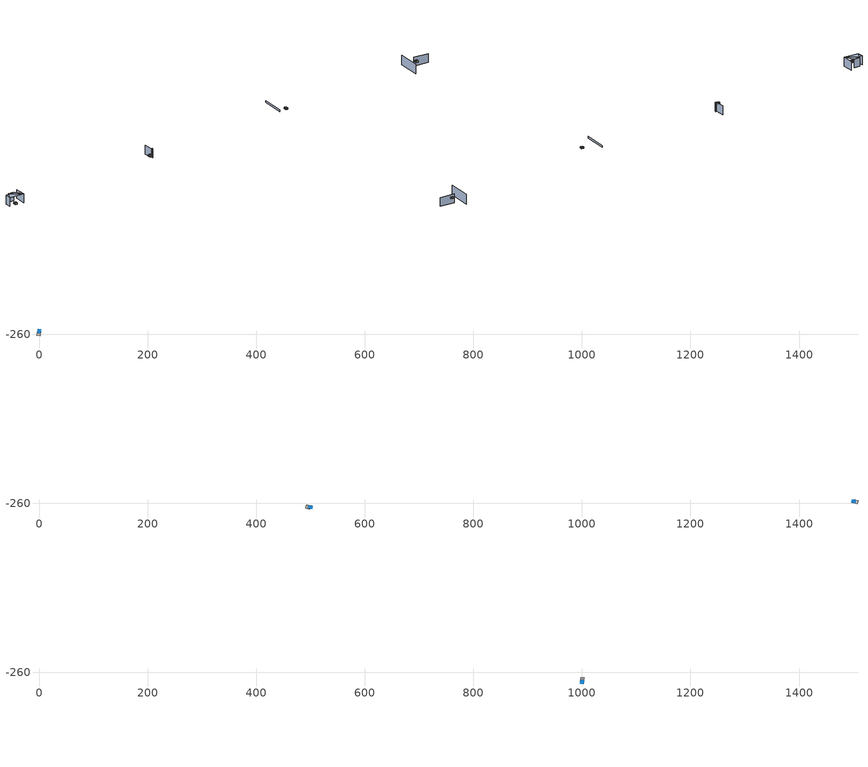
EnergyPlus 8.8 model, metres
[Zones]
0Perim
 floor adiabatic (115mmSandLimeBrick): 2.96,-254.22 2.41,-258.49 -3.54,-257.71 -2.99,-253.44 z4.55
 wall outside (U0-4): 2.96,-254.22 -2.99,-253.44 z4.55:9.09
 wall to 0Core (115mmSandLimeBrick): -3.54,-257.71 2.41,-258.49 z4.55:9.09
 wall adiabatic (115mmSandLimeBrick): -2.99,-253.44 -3.54,-257.71 / 2.41,-258.49 2.96,-254.22 z4.55:9.09
 window (Double): 2.86,-254.21 -2.89,-253.46 z5.4:6.34
 ceiling adiabatic (115mmSandLimeBrick): 2.96,-254.22 -2.99,-253.44 -3.45,-257 2.5,-257.78 z9.09
 roof outside (U0-3): 2.5,-257.78 -3.45,-257 -3.54,-257.71 2.41,-258.49 z9.09
0Core
 floor adiabatic (115mmSandLimeBrick): 2.41,-258.49 1.92,-262.26 -4.03,-261.49 -3.54,-257.71 z4.55
 wall adiabatic (115mmSandLimeBrick): -3.54,-257.71 -4.03,-261.49 1.92,-262.26 2.41,-258.49 z4.55:9.09
 ceiling adiabatic (115mmSandLimeBrick): 2.41,-258.49 -3.54,-257.71 -3.95,-260.86 2,-261.63 z9.09
 roof outside (U0-3): 2,-261.63 -3.95,-260.86 -4.03,-261.49 1.92,-262.26 z9.09
1Perim
 floor adiabatic (115mmSandLimeBrick): 499.51,-270.36 495.24,-269.81 496.02,-263.86 500.29,-264.41 z13.64
 wall outside (U0-4): 499.51,-270.36 500.29,-264.41 z13.64:18.18
 wall to 1Core (115mmSandLimeBrick): 496.02,-263.86 495.24,-269.81 z13.64:18.18
 wall adiabatic (115mmSandLimeBrick): 500.29,-264.41 496.02,-263.86 / 495.24,-269.81 499.51,-270.36 z13.64:18.18
 window (Double): 499.53,-270.26 500.28,-264.51 z14.49:17.31
 ceiling adiabatic (115mmSandLimeBrick): 499.51,-270.36 500.29,-264.41 496.73,-263.95 495.96,-269.9 z18.18
 roof outside (U0-3): 495.96,-269.9 496.73,-263.95 496.02,-263.86 495.24,-269.81 z18.18
1Core
 floor adiabatic (115mmSandLimeBrick): 495.24,-269.81 491.47,-269.32 492.25,-263.37 496.02,-263.86 z13.64
 wall adiabatic (115mmSandLimeBrick): 496.02,-263.86 492.25,-263.37 491.47,-269.32 495.24,-269.81 z13.64:18.18
 ceiling adiabatic (115mmSandLimeBrick): 495.24,-269.81 496.02,-263.86 492.88,-263.45 492.1,-269.4 z18.18
 roof outside (U0-3): 492.1,-269.4 492.88,-263.45 492.25,-263.37 491.47,-269.32 z18.18
3Perim
 floor adiabatic (115mmSandLimeBrick): 1500.73,-253.29 1504.94,-254.2 1503.68,-260.06 1499.47,-259.16 z13.64
 wall outside (U0-4): 1500.73,-253.29 1499.47,-259.16 z13.64:18.18
 wall to 3Core (115mmSandLimeBrick): 1503.68,-260.06 1504.94,-254.2 z13.64:18.18
 wall adiabatic (115mmSandLimeBrick): 1499.47,-259.16 1503.68,-260.06 / 1504.94,-254.2 1500.73,-253.29 z13.64:18.18
 window (Double): 1500.71,-253.39 1499.49,-259.06 z14.49:17.31
 ceiling adiabatic (115mmSandLimeBrick): 1500.73,-253.29 1499.47,-259.16 1502.98,-259.91 1504.24,-254.05 z18.18
 roof outside (U0-3): 1504.24,-254.05 1502.98,-259.91 1503.68,-260.06 1504.94,-254.2 z18.18
3Core
 floor adiabatic (115mmSandLimeBrick): 1504.94,-254.2 1508.66,-255 1507.4,-260.86 1503.68,-260.06 z13.64
 wall adiabatic (115mmSandLimeBrick): 1503.68,-260.06 1507.4,-260.86 1508.66,-255 1504.94,-254.2 z13.64:18.18
 ceiling adiabatic (115mmSandLimeBrick): 1504.94,-254.2 1503.68,-260.06 1506.78,-260.73 1508.04,-254.86 z18.18
 roof outside (U0-3): 1508.04,-254.86 1506.78,-260.73 1507.4,-260.86 1508.66,-255 z18.18
2Perim
 floor adiabatic (115mmSandLimeBrick): 997.03,-277.69 997.54,-273.41 1003.5,-274.12 1002.99,-278.4 z18.18
 wall outside (U0-4): 997.03,-277.69 1002.99,-278.4 z18.18:22.73
 wall to 2Core (115mmSandLimeBrick): 1003.5,-274.12 997.54,-273.41 z18.18:22.73
 wall adiabatic (115mmSandLimeBrick): 1002.99,-278.4 1003.5,-274.12 / 997.54,-273.41 997.03,-277.69 z18.18:22.73
 window (Double): 997.13,-277.7 1002.89,-278.38 z19.03:21.85
 ceiling adiabatic (115mmSandLimeBrick): 997.03,-277.69 1002.99,-278.4 1003.42,-274.83 997.46,-274.12 z22.73
 roof outside (U0-3): 997.46,-274.12 1003.42,-274.83 1003.5,-274.12 997.54,-273.41 z22.73
2Core
 floor adiabatic (115mmSandLimeBrick): 997.54,-273.41 997.99,-269.63 1003.95,-270.34 1003.5,-274.12 z18.18
 wall adiabatic (115mmSandLimeBrick): 1003.5,-274.12 1003.95,-270.34 997.99,-269.63 997.54,-273.41 z18.18:22.73
 ceiling adiabatic (115mmSandLimeBrick): 997.54,-273.41 1003.5,-274.12 1003.87,-270.97 997.92,-270.26 z22.73
 roof outside (U0-3): 997.92,-270.26 1003.87,-270.97 1003.95,-270.34 997.99,-269.63 z22.73
shading: 30.42,-257.79 34.52,-222.03 / 15.38,-230.42 -3.23,-228.18 / -3.23,-228.18 -4.07,-234.58 / -15.49,-233.09 -17.89,-251.5 / 516.11,-253.57 515.13,-255.87 / 514.69,-224.07 512.24,-253.07 / 1498.63,-251.5 1546.94,-257.79 z0:27.27; 957.54,-297.15 969.27,-221.7 z29.83:35.22; 1467.82,-297.15 1479.54,-221.7 z0:29.83; 30.42,-257.79 15.38,-230.42 -4.07,-234.58 z27.27; -17.89,-251.5 30.42,-257.79 -4.07,-234.58 z27.27; -3.23,-228.18 -4.07,-234.58 15.38,-230.42 z27.27; -15.49,-233.09 -17.89,-251.5 -4.07,-234.58 z27.27
[Site:GroundTemperature:BuildingSurface]
14, 14, 14, 14, 14, 14, 14, 14, 14, 14, 14, 14
[Site:GroundReflectance]
0.2, 0.2, 0.2, 0.2, 0.2, 0.2, 0.2, 0.2, 0.2, 0.2, 0.2, 0.2
[Site:GroundReflectance:SnowModifier]
1, 1
[Building]
Building: North Axis {deg}=0; Terrain=Suburbs; Loads Convergence Tolerance Value=.04; Temperature Convergence Tolerance Value {deltaC}=.4; Solar Distribution=MinimalShadowing; Maximum Number of Warmup Days=25
[Construction]
115mmSandLimeBrick: Plaster_0.005_115mmSandLimeBrick, Sand-Lime Brick_0.08_115mmSandLimeBrick, Plaster_0.08_115mmSandLimeBrick
U0-4: XPS Board_0.06_U0-4, General Concrete_0.2_U0-4
U0-3: XPS Board_0.12_U0-3, General Concrete_0.2_U0-3
Double: Generic Clear Glass 6mm_0.006_Double, ARGON_0.0013_Double, Generic Clear Glass 6mm_0.006_Double
[Material] Roughness=Rough; Thermal Absorptance=0.9
Name | Thickness {m} | Conductivity {W/m-K} | Density {kg/m3} | Specific Heat {J/kg-K} | Solar Absorptance | Visible Absorptance
Plaster_0.005_115mmSandLimeBrick | 0.005 | 1 | 2000 | 1130 | 0.6 | 0.6
Sand-Lime Brick_0.08_115mmSandLimeBrick | 0.08 | 0.56 | 1200 | 1000 | 0.6 | 0.6
Plaster_0.08_115mmSandLimeBrick | 0.08 | 1 | 2000 | 1130 | 0.6 | 0.6
XPS Board_0.06_U0-4 | 0.06 | 0.034 | 35 | 1400 | 0.6 | 0.6
General Concrete_0.2_U0-4; General Concrete_0.2_U0-3 | 0.2 | 2 | 2400 | 950 | 0.7 | 0.7
XPS Board_0.12_U0-3 | 0.12 | 0.034 | 35 | 1400 | 0.6 | 0.6
[WindowMaterial:Glazing]
Generic Clear Glass 6mm_0.006_Double: Optical Data Type=SpectralAverage; Window Glass Spectral Data Set=SpectralAverage; Thickness {m}=0.006; Solar Transmittance at Normal Incidence=0.68; Front Side Solar Reflectance at Normal Incidence=0.09; Back Side Solar Reflectance at Normal Incidence=0.1; Visible Transmittance at Normal Incidence=0.81; Front Side Visible Reflectance at Normal Incidence=0.11; Back Side Visible Reflectance at Normal Incidence=0.12; Infrared Transmittance at Normal Incidence=0; Front Side Infrared Hemispherical Emissivity=0.2; Back Side Infrared Hemispherical Emissivity=0.2; Conductivity {W/m-K}=0.9; Dirt Correction Factor for Solar and Visible Transmittance=1
[WindowMaterial:Gas]
ARGON_0.0013_Double: Gas Type=ARGON; Thickness {m}=0.0013
[EnergyManagementSystem:Sensor]
Name | Output:Variable or Output:Meter Index Key | Output:Variable or Output:Meter
OutdoorTemp | Environment | Site Outdoor Air Drybulb Temperature
OutdoorRelHumid | Environment | Site Outdoor Air Relative Humidity
USRNATVENT_0Perim; USRNATVENT_1Perim; USRNATVENT_2Perim; USRNATVENT_3Perim | AllOff | Schedule Value
[Zone] Type=1; Multiplier=1; Zone Inside Convection Algorithm=TARP; Zone Outside Convection Algorithm=DOE-2
Name | Volume {m3} | Floor Area {m2}
0Perim; 1Perim; 2Perim; 3Perim | 117.402 | 25.8297
0Core; 1Core; 2Core; 3Core | 103.731 | 22.8218
[People] Number of People Schedule=60HrWk; Number of People Calculation Method=People/Area; People per Zone Floor Area {person/m2}=0.25; Fraction Radiant=0.3; Sensible Heat Fraction=AUTOCALCULATE; Carbon Dioxide Generation Rate {m3/s-W}=3.82e-08; Enable ASHRAE 55 Comfort Warnings=No; Mean Radiant Temperature Calculation Type=ZoneAveraged; Clothing Insulation Calculation Method=DynamicClothingModelASHRAE55; Thermal Comfort Model 1 Type=AdaptiveASH55
Name | Zone or ZoneList | Activity Level Schedule | Work Efficiency Schedule | Air Velocity Schedule
People 0Perim | 0Perim | 0PerimPeopleActivity | 0PerimWorkEfficiency | 0PerimAirVelocity
People 0Core | 0Core | 0CorePeopleActivity | 0CoreWorkEfficiency | 0CoreAirVelocity
People 1Perim | 1Perim | 1PerimPeopleActivity | 1PerimWorkEfficiency | 1PerimAirVelocity
People 1Core | 1Core | 1CorePeopleActivity | 1CoreWorkEfficiency | 1CoreAirVelocity
People 2Perim | 2Perim | 2PerimPeopleActivity | 2PerimWorkEfficiency | 2PerimAirVelocity
People 2Core | 2Core | 2CorePeopleActivity | 2CoreWorkEfficiency | 2CoreAirVelocity
People 3Perim | 3Perim | 3PerimPeopleActivity | 3PerimWorkEfficiency | 3PerimAirVelocity
People 3Core | 3Core | 3CorePeopleActivity | 3CoreWorkEfficiency | 3CoreAirVelocity
[ElectricEquipment] Schedule=AllOn; Design Level Calculation Method=Watts/Area; Watts per Zone Floor Area {W/m2}=25; Fraction Latent=0; Fraction Radiant=.2; Fraction Lost=0
Name | Zone or ZoneList
0Perim Equipment 1 | 0Perim
0Core Equipment 1 | 0Core
1Perim Equipment 1 | 1Perim
1Core Equipment 1 | 1Core
2Perim Equipment 1 | 2Perim
2Core Equipment 1 | 2Core
3Perim Equipment 1 | 3Perim
3Core Equipment 1 | 3Core
[Lights] Schedule=60HrWk; Design Level Calculation Method=Watts/Area; Watts per Zone Floor Area {W/m2}=20; Return Air Fraction=0; Fraction Radiant=.42; Fraction Visible=.18; Fraction Replaceable=1
Name | Zone or ZoneList
0Perim General lighting | 0Perim
0Core General lighting | 0Core
1Perim General lighting | 1Perim
1Core General lighting | 1Core
2Perim General lighting | 2Perim
2Core General lighting | 2Core
3Perim General lighting | 3Perim
3Core General lighting | 3Core
[ZoneControl:Thermostat]
Name | Zone or ZoneList | Control Type Schedule | Control 1
0Perim Thermostat | 0Perim | 0PerimZoneControlTypeSched | Dual Setpoint - Zone 0Perim
0Core Thermostat | 0Core | 0CoreZoneControlTypeSched | Dual Setpoint - Zone 0Core
1Perim Thermostat | 1Perim | 1PerimZoneControlTypeSched | Dual Setpoint - Zone 1Perim
1Core Thermostat | 1Core | 1CoreZoneControlTypeSched | Dual Setpoint - Zone 1Core
2Perim Thermostat | 2Perim | 2PerimZoneControlTypeSched | Dual Setpoint - Zone 2Perim
2Core Thermostat | 2Core | 2CoreZoneControlTypeSched | Dual Setpoint - Zone 2Core
3Perim Thermostat | 3Perim | 3PerimZoneControlTypeSched | Dual Setpoint - Zone 3Perim
3Core Thermostat | 3Core | 3CoreZoneControlTypeSched | Dual Setpoint - Zone 3Core
[ThermostatSetpoint:DualSetpoint]
Name | Heating Setpoint Temperature Schedule | Cooling Setpoint Temperature Schedule
Dual Setpoint - Zone 0Perim | 0PerimHeating_SP_Sch | 0PerimCooling_SP_Sch
Dual Setpoint - Zone 0Core | 0CoreHeating_SP_Sch | 0CoreCooling_SP_Sch
Dual Setpoint - Zone 1Perim | 1PerimHeating_SP_Sch | 1PerimCooling_SP_Sch
Dual Setpoint - Zone 1Core | 1CoreHeating_SP_Sch | 1CoreCooling_SP_Sch
Dual Setpoint - Zone 2Perim | 2PerimHeating_SP_Sch | 2PerimCooling_SP_Sch
Dual Setpoint - Zone 2Core | 2CoreHeating_SP_Sch | 2CoreCooling_SP_Sch
Dual Setpoint - Zone 3Perim | 3PerimHeating_SP_Sch | 3PerimCooling_SP_Sch
Dual Setpoint - Zone 3Core | 3CoreHeating_SP_Sch | 3CoreCooling_SP_Sch
[Zone equipment]
0Perim: 0Perim Ideal Loads Air
0Core: 0Core Ideal Loads Air
1Perim: 1Perim Ideal Loads Air
1Core: 1Core Ideal Loads Air
2Perim: 2Perim Ideal Loads Air
2Core: 2Core Ideal Loads Air
3Perim: 3Perim Ideal Loads Air
3Core: 3Core Ideal Loads Air
[ZoneHVAC:IdealLoadsAirSystem] Maximum Heating Supply Air Temperature {C}=30; Minimum Cooling Supply Air Temperature {C}=18; Maximum Heating Supply Air Humidity Ratio {kgWater/kgDryAir}=0.01; Minimum Cooling Supply Air Humidity Ratio {kgWater/kgDryAir}=0.008; Heating Limit=NoLimit; Maximum Heating Air Flow Rate {m3/s}=100; Cooling Limit=NoLimit; Maximum Cooling Air Flow Rate {m3/s}=100; Heating Availability Schedule=AllOn; Cooling Availability Schedule=AllOn; Dehumidification Control Type=None; Humidification Control Type=None; Demand Controlled Ventilation Type=OccupancySchedule; Outdoor Air Economizer Type=NoEconomizer; Heat Recovery Type=None; Sensible Heat Recovery Effectiveness=0.7; Latent Heat Recovery Effectiveness=0.65
Name | Design Specification Outdoor Air Object
0Perim Ideal Loads Air | 0PerimMinFreshAir
0Core Ideal Loads Air | 0CoreMinFreshAir
1Perim Ideal Loads Air | 1PerimMinFreshAir
1Core Ideal Loads Air | 1CoreMinFreshAir
2Perim Ideal Loads Air | 2PerimMinFreshAir
2Core Ideal Loads Air | 2CoreMinFreshAir
3Perim Ideal Loads Air | 3PerimMinFreshAir
3Core Ideal Loads Air | 3CoreMinFreshAir
[DesignSpecification:OutdoorAir] Outdoor Air Method=Sum; Outdoor Air Flow per Person {m3/s-person}=0.001; Outdoor Air Flow per Zone Floor Area {m3/s-m2}=0.001; Outdoor Air Schedule=60HrWk
0PerimMinFreshAir; 0CoreMinFreshAir; 1PerimMinFreshAir; 1CoreMinFreshAir; 2PerimMinFreshAir; 2CoreMinFreshAir; 3PerimMinFreshAir; 3CoreMinFreshAir
[ZoneVentilation:DesignFlowRate] Schedule=AllOn; Design Flow Rate Calculation Method=AirChanges/Hour; Air Changes per Hour {1/hr}=0; Ventilation Type=NATURAL; Fan Pressure Rise {Pa}=0; Fan Total Efficiency=1; Constant Term Coefficient=1; Temperature Term Coefficient=0; Velocity Term Coefficient=0; Velocity Squared Term Coefficient=0; Minimum Indoor Temperature {C}=18; Delta Temperature {deltaC}=1; Maximum Wind Speed {m/s}=40
Name | Zone or ZoneList
0Perim ScheduledVent | 0Perim
1Perim ScheduledVent | 1Perim
2Perim ScheduledVent | 2Perim
3Perim ScheduledVent | 3Perim
[EnergyManagementSystem:Actuator] Actuated Component Type=Schedule:Constant; Actuated Component Control Type=Schedule Value
Name | Actuated Component Unique
NATVENT_AVAIL_SCHED_ACTUATOR_0Perim | NATVENT_AVAIL_SCHED_0Perim
NATVENT_AVAIL_SCHED_ACTUATOR_1Perim | NATVENT_AVAIL_SCHED_1Perim
NATVENT_AVAIL_SCHED_ACTUATOR_2Perim | NATVENT_AVAIL_SCHED_2Perim
NATVENT_AVAIL_SCHED_ACTUATOR_3Perim | NATVENT_AVAIL_SCHED_3Perim
[EnergyManagementSystem:ProgramCallingManager]
My 0Perim_Setpoint_Schedule_Calculator_Example: BeginTimestepBeforePredictor; 0Perim_ErlEnforceBinary
My 1Perim_Setpoint_Schedule_Calculator_Example: BeginTimestepBeforePredictor; 1Perim_ErlEnforceBinary
My 2Perim_Setpoint_Schedule_Calculator_Example: BeginTimestepBeforePredictor; 2Perim_ErlEnforceBinary
My 3Perim_Setpoint_Schedule_Calculator_Example: BeginTimestepBeforePredictor; 3Perim_ErlEnforceBinary
[EnergyManagementSystem:Program]
0Perim_ErlEnforceBinary: IF (USRNATVENT_0Perim > 0); Set NATVENT_AVAIL_SCHED_ACTUATOR_0Perim = 1; ELSE; Set NATVENT_AVAIL_SCHED_ACTUATOR_0Perim = 0; ENDIF
1Perim_ErlEnforceBinary: IF (USRNATVENT_1Perim > 0); Set NATVENT_AVAIL_SCHED_ACTUATOR_1Perim = 1; ELSE; Set NATVENT_AVAIL_SCHED_ACTUATOR_1Perim = 0; ENDIF
2Perim_ErlEnforceBinary: IF (USRNATVENT_2Perim > 0); Set NATVENT_AVAIL_SCHED_ACTUATOR_2Perim = 1; ELSE; Set NATVENT_AVAIL_SCHED_ACTUATOR_2Perim = 0; ENDIF
3Perim_ErlEnforceBinary: IF (USRNATVENT_3Perim > 0); Set NATVENT_AVAIL_SCHED_ACTUATOR_3Perim = 1; ELSE; Set NATVENT_AVAIL_SCHED_ACTUATOR_3Perim = 0; ENDIF
[ZoneVentilation:WindandStackOpenArea] Opening Effectiveness=0; Effective Angle {deg}=0; Discharge Coefficient for Opening=0.6; Minimum Indoor Temperature {C}=24; Maximum Indoor Temperature {C}=100; Delta Temperature {deltaC}=1; Minimum Outdoor Temperature {C}=22; Maximum Outdoor Temperature {C}=26; Maximum Wind Speed {m/s}=40
Name | Zone | Opening Area {m2} | Opening Area Fraction Schedule | Height Difference {m}
0PerimNatVent_Buoy | 0Perim | 4.36342 | NATVENT_AVAIL_SCHED_0Perim | 0.235098
1PerimNatVent_Buoy | 1Perim | 13.0903 | NATVENT_AVAIL_SCHED_1Perim | 0.705294
2PerimNatVent_Buoy | 2Perim | 13.0903 | NATVENT_AVAIL_SCHED_2Perim | 0.705294
3PerimNatVent_Buoy | 3Perim | 13.0903 | NATVENT_AVAIL_SCHED_3Perim | 0.705294
[ZoneInfiltration:DesignFlowRate] Schedule=On; Design Flow Rate Calculation Method=AirChanges/Hour; Air Changes per Hour {1/hr}=2; Constant Term Coefficient=1; Temperature Term Coefficient=0; Velocity Term Coefficient=0; Velocity Squared Term Coefficient=0
Name | Zone or ZoneList
0PerimInfiltration | 0Perim
1PerimInfiltration | 1Perim
2PerimInfiltration | 2Perim
3PerimInfiltration | 3Perim
[WaterUse:Equipment]
Name | Peak Flow Rate {m3/s} | Flow Rate Fraction Schedule | Target Temperature Schedule | Hot Water Supply Temperature Schedule | Cold Water Supply Temperature Schedule
DHW 0Perim | 0 | equipOffice | DHW Supply Temperature 0Perim | DHW Supply Temperature 0Perim | DHW Mains Temperature 0Perim
DHW 0Core | 1.26788e-05 | 60HrWk | DHW Supply Temperature 0Core | DHW Supply Temperature 0Core | DHW Mains Temperature 0Core
DHW 1Perim | 0 | equipOffice | DHW Supply Temperature 1Perim | DHW Supply Temperature 1Perim | DHW Mains Temperature 1Perim
DHW 1Core | 1.26788e-05 | 60HrWk | DHW Supply Temperature 1Core | DHW Supply Temperature 1Core | DHW Mains Temperature 1Core
DHW 2Perim | 0 | equipOffice | DHW Supply Temperature 2Perim | DHW Supply Temperature 2Perim | DHW Mains Temperature 2Perim
DHW 2Core | 1.26788e-05 | 60HrWk | DHW Supply Temperature 2Core | DHW Supply Temperature 2Core | DHW Mains Temperature 2Core
DHW 3Perim | 0 | equipOffice | DHW Supply Temperature 3Perim | DHW Supply Temperature 3Perim | DHW Mains Temperature 3Perim
DHW 3Core | 1.26788e-05 | 60HrWk | DHW Supply Temperature 3Core | DHW Supply Temperature 3Core | DHW Mains Temperature 3Core
[Schedule:Constant]
On: On/Off, 1
0PerimPeopleActivity; 0CorePeopleActivity; 1PerimPeopleActivity; 1CorePeopleActivity; 2PerimPeopleActivity; 2CorePeopleActivity; 3PerimPeopleActivity; 3CorePeopleActivity: Any Number, 125.28
0PerimAirVelocity; 0CoreAirVelocity; 1PerimAirVelocity; 1CoreAirVelocity; 2PerimAirVelocity; 2CoreAirVelocity; 3PerimAirVelocity; 3CoreAirVelocity: Any Number, 0.2
0PerimWorkEfficiency; 0CoreWorkEfficiency; 1PerimWorkEfficiency; 1CoreWorkEfficiency; 2PerimWorkEfficiency; 2CoreWorkEfficiency; 3PerimWorkEfficiency; 3CoreWorkEfficiency: Any Number, 0
0PerimHeating_SP_Sch; 0PerimCooling_SP_Sch; 0CoreHeating_SP_Sch; 0CoreCooling_SP_Sch; 1PerimHeating_SP_Sch; 1PerimCooling_SP_Sch; 1CoreHeating_SP_Sch; 1CoreCooling_SP_Sch; 2PerimHeating_SP_Sch; 2PerimCooling_SP_Sch; 2CoreHeating_SP_Sch; 2CoreCooling_SP_Sch; 3PerimHeating_SP_Sch; 3PerimCooling_SP_Sch; 3CoreHeating_SP_Sch; 3CoreCooling_SP_Sch: Temperature, 24
0PerimZoneControlTypeSched; 0CoreZoneControlTypeSched; 1PerimZoneControlTypeSched; 1CoreZoneControlTypeSched; 2PerimZoneControlTypeSched; 2CoreZoneControlTypeSched; 3PerimZoneControlTypeSched; 3CoreZoneControlTypeSched: Any Number, 4
NATVENT_AVAIL_SCHED_0Perim; NATVENT_AVAIL_SCHED_1Perim; NATVENT_AVAIL_SCHED_2Perim; NATVENT_AVAIL_SCHED_3Perim: Fraction, 1
DHW Supply Temperature 0Perim; DHW Supply Temperature 0Core; DHW Supply Temperature 1Perim; DHW Supply Temperature 1Core; DHW Supply Temperature 2Perim; DHW Supply Temperature 2Core; DHW Supply Temperature 3Perim; DHW Supply Temperature 3Core: Temperature, 65
DHW Mains Temperature 0Perim; DHW Mains Temperature 0Core; DHW Mains Temperature 1Perim; DHW Mains Temperature 1Core; DHW Mains Temperature 2Perim; DHW Mains Temperature 2Core; DHW Mains Temperature 3Perim; DHW Mains Temperature 3Core: Temperature, 10
[Schedule:Year]
60HrWk: 60HrWk, 1, 1, 12, 31
AllOn: AllOn, 1, 1, 12, 31
equipOffice: equipOffice, 1, 1, 12, 31
AllOff: AllOff, 1, 1, 12, 31
[Schedule:Week:Daily]
60HrWk: 60HrWkDay, 60HrWkDay, 60HrWkDay, 60HrWkDay, 60HrWkDay, 60HrWkDay, 60HrWkDay, 60HrWkDay, 60HrWkDay, 60HrWkDay, 60HrWkDay, 60HrWkDay
AllOn: AllOn, AllOn, AllOn, AllOn, AllOn, AllOn, AllOn, AllOn, AllOn, AllOn, AllOn, AllOn
equipOffice: equipOfficeWeekEnd, equipOffice, equipOffice, equipOffice, equipOffice, equipOffice, equipOfficeWeekEnd, equipOfficeWeekEnd, equipOffice, equipOffice, equipOffice, equipOffice
AllOff: AllOff, AllOff, AllOff, AllOff, AllOff, AllOff, AllOff, AllOff, AllOff, AllOff, AllOff, AllOff
[Schedule:Day:Hourly]
60HrWkDay: 0.2, 0.2, 0.2, 0.2, 0.2, 0.2, 0.2, 0.4, 0.8, 0.8, 1, 1, 0.8, 1, 1, 1, 0.8, 0.4, 0.2, 0.2, 0.2, 0.2, 0.2, 0.2
AllOn: 1, 1, 1, 1, 1, 1, 1, 1, 1, 1, 1, 1, 1, 1, 1, 1, 1, 1, 1, 1, 1, 1, 1, 1
equipOffice; equipOfficeWeekEnd: 0.1, 0.1, 0.1, 0.1, 0.1, 0.1, 0.1, 0.2, 0.4, 0.6, 0.8, 0.8, 0.4, 0.6, 0.8, 0.8, 0.4, 0.2, 0.1, 0.1, 0.1, 0.1, 0.1, 0.1
AllOff: 0, 0, 0, 0, 0, 0, 0, 0, 0, 0, 0, 0, 0, 0, 0, 0, 0, 0, 0, 0, 0, 0, 0, 0
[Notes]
----  This file was generated with Archsim v.4.0.2.17
-------------------------ERL SENSORS--------------------------
115mmSandLimeBrick GasType: Partition
